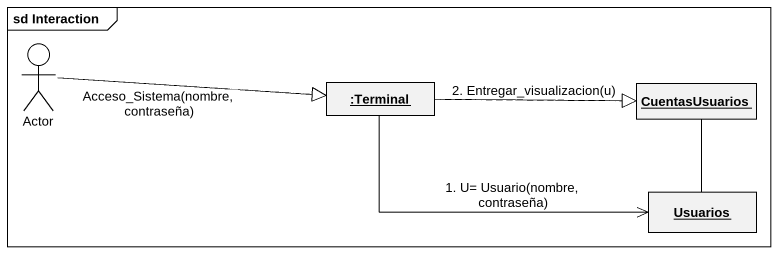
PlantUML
@startuml
mainframe sd Interaction
allowmixing
hide circle
hide empty members
actor "Actor" as Actor_
object ":Terminal" as Terminal
object CuentasUsuarios
object Usuarios
Actor_ -right- Terminal : Acceso_Sistema(nombre, contraseña)
Actor_ .right.|> Terminal
Terminal -right- CuentasUsuarios : 2. Entregar_visualizacion(u)
Terminal .right.|> CuentasUsuarios
Terminal -right-> Usuarios : 1. U= Usuario(nombre, contraseña)
CuentasUsuarios -- Usuarios
@enduml
